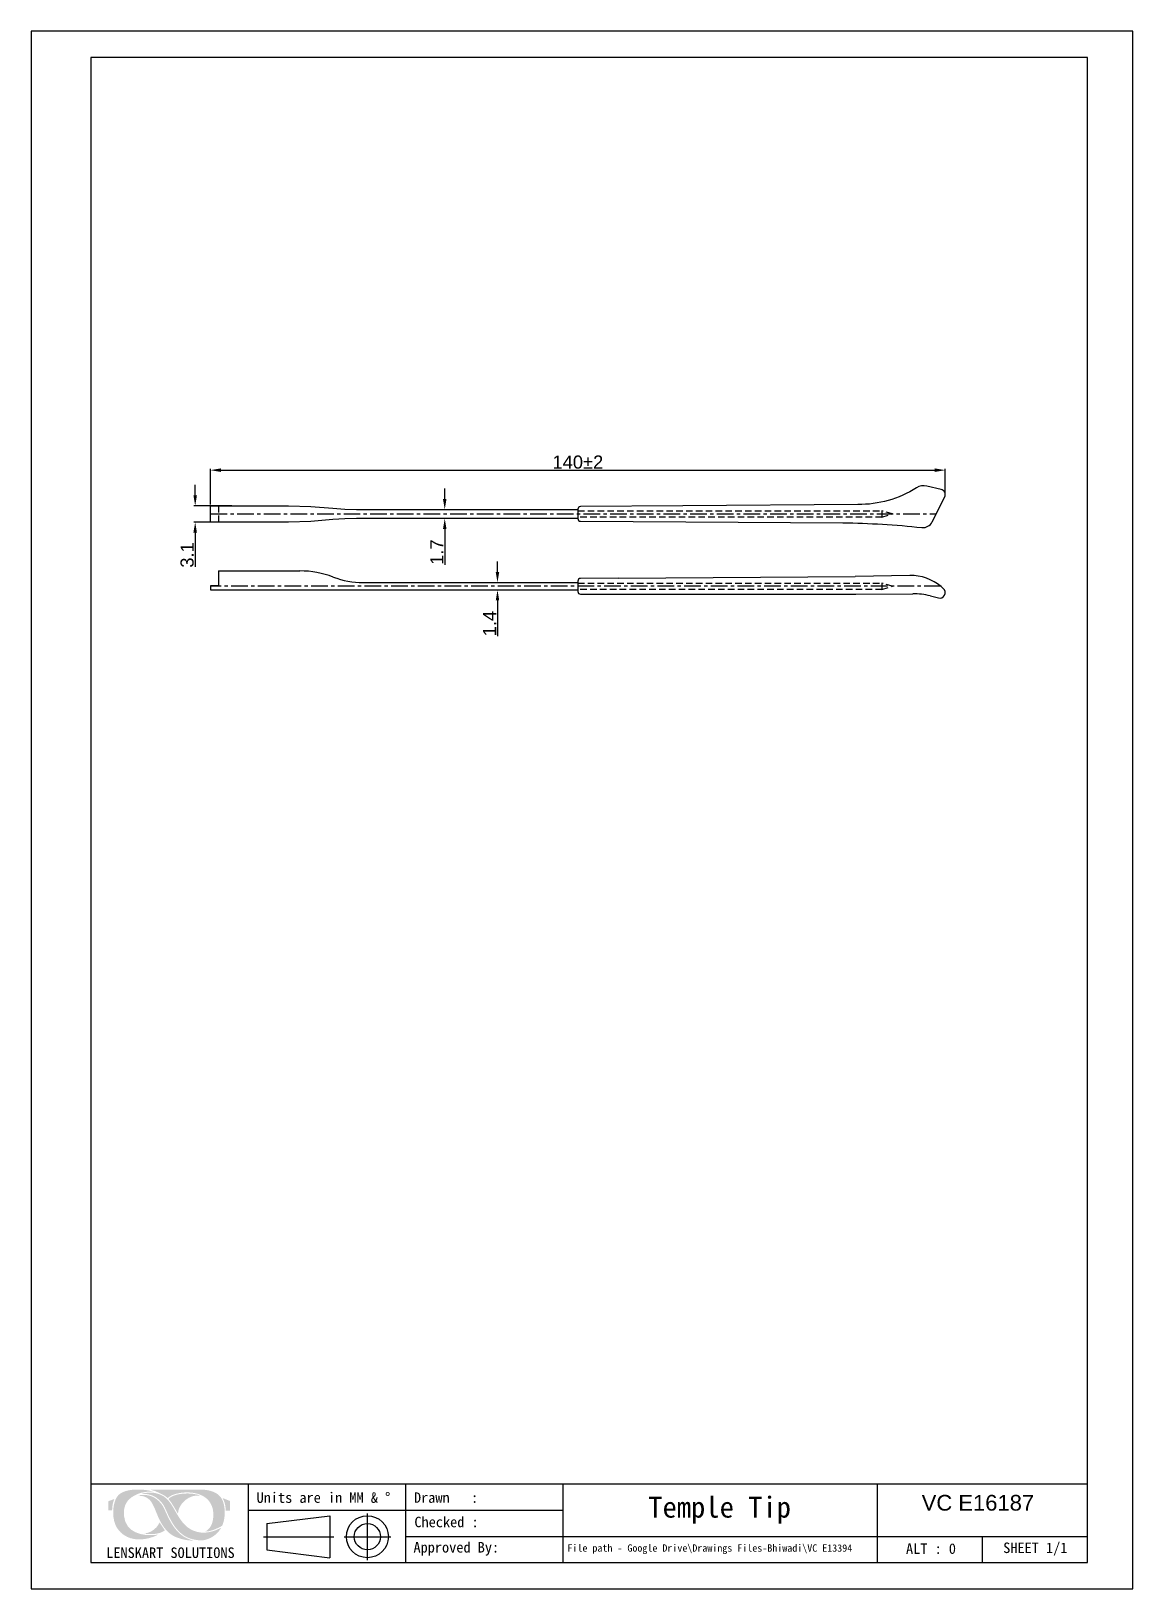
# Model space of a CAD drawing. Header units: inches. Extents: x 23 to 233, y -176 to 121.
import ezdxf

# ---------------------------------------------------------------- set-up
doc = ezdxf.new("R2010")
doc.units = ezdxf.units.IN
doc.header["$MEASUREMENT"] = 0
for name, pattern in [('CENTER', [50.8, 31.75, -6.35, 6.35, -6.35]), ('CENTER2', [28.575, 19.05, -3.175, 3.175, -3.175]), ('HIDDEN2', [0.1875, 0.125, -0.0625])]:
    doc.linetypes.add(name, pattern=pattern)
for name, color, linetype in [('Center Line', 2, 'CENTER2'), ('Dimension', 3, 'Continuous'), ('Hidden Line', 1, 'HIDDEN2'), ('图框-线条', 7, 'Continuous')]:
    doc.layers.add(name, color=color, linetype=linetype)
doc.layers.add('绘图层', color=7, linetype='Continuous', lineweight=15)
doc.styles.get("Standard").update_dxf_attribs({"font": 'arial.ttf'})
doc.styles.add('宋体', font='SimSun.ttf')
doc.dimstyles.new('Standard$0', dxfattribs={"dimtxt": 2.3, "dimasz": 2, "dimexe": 1, "dimexo": 1, "dimgap": 1, "dimtad": 1, "dimdec": 1, "dimzin": 0, "dimdsep": 46, "dimtxsty": 'Standard', "dimcen": 0, "dimclrd": 4, "dimclre": 4, "dimclrt": 4, "dimadec": 1, "dimazin": 0, "dimtfac": 1, "dimtdec": 1, "dimtofl": 0, "dimtmove": 0, "dimatfit": 0, "dimfxl": 1, "dimtfillclr": 256, "dimtolj": 1, "dimtzin": 0, "dimlwd": -1, "dimlwe": -1, "dimarcsym": 1})

# ---------------------------------------------------------------- blocks, each defined once
blk = doc.blocks.new('*D6')
at = {"layer": 'Defpoints', "color": 0, "transparency": 16777216}
for p in [(197.04, 37.5), (197.04, 32.85), (56.97, 30.71)]:
    blk.add_point(p, dxfattribs=at)
at = {"layer": 'Dimension', "color": 3, "transparency": 16777216}
for p, q in [((56.97, 30.96), (56.97, 37.75)), ((58.97, 37.5), (195.04, 37.5)), ((197.04, 33.1), (197.04, 37.75))]:
    blk.add_line(p, q, dxfattribs=at)
for points in [[(58.97, 37.84), (58.97, 37.17), (56.97, 37.5)], [(195.04, 37.84), (195.04, 37.17), (197.04, 37.5)]]:
    blk.add_solid(points, dxfattribs=at)
at = {"layer": 'Dimension', "transparency": 16777216, "insert": (127.01, 39.03), "char_height": 2.5, "attachment_point": 5}
blk.add_mtext('\\A1;140±2', dxfattribs=at)
blk = doc.blocks.new('*D7')
at = {"layer": 'Defpoints', "color": 0, "transparency": 16777216}
for p in [(101.64, 29.99), (101.64, 28.29), (101.64, 28.29)]:
    blk.add_point(p, dxfattribs=at)
at = {"layer": 'Dimension', "color": 3, "transparency": 16777216}
for p, q in [((101.64, 31.99), (101.64, 33.99)), ((101.64, 26.29), (101.64, 19.48))]:
    blk.add_line(p, q, dxfattribs=at)
for points in [[(101.3, 31.99), (101.97, 31.99), (101.64, 29.99)], [(101.3, 26.29), (101.97, 26.29), (101.64, 28.29)]]:
    blk.add_solid(points, dxfattribs=at)
at = {"layer": 'Dimension', "transparency": 16777216, "insert": (100.13, 21.88), "char_height": 2.5, "attachment_point": 5, "rotation": 90}
blk.add_mtext('\\A1;1.7', dxfattribs=at)
blk = doc.blocks.new('*D8')
at = {"layer": 'Defpoints', "color": 0, "transparency": 16777216}
for p in [(111.69, 16.08), (111.69, 14.66), (111.69, 14.66)]:
    blk.add_point(p, dxfattribs=at)
at = {"layer": 'Dimension', "color": 3, "transparency": 16777216}
for p, q in [((111.69, 18.08), (111.69, 20.08)), ((111.69, 12.66), (111.69, 5.85))]:
    blk.add_line(p, q, dxfattribs=at)
for points in [[(111.36, 18.08), (112.02, 18.08), (111.69, 16.08)], [(111.36, 12.66), (112.02, 12.66), (111.69, 14.66)]]:
    blk.add_solid(points, dxfattribs=at)
at = {"layer": 'Dimension', "transparency": 16777216, "insert": (110.19, 8.25), "char_height": 2.5, "attachment_point": 5, "rotation": 90}
blk.add_mtext('\\A1;1.4', dxfattribs=at)
blk = doc.blocks.new('*D9')
at = {"layer": 'Defpoints', "color": 0, "transparency": 16777216}
for p in [(61.32, 30.71), (54.07, 27.61), (61.32, 27.61)]:
    blk.add_point(p, dxfattribs=at)
at = {"layer": 'Dimension', "color": 3, "transparency": 16777216}
for p, q in [((54.07, 32.71), (54.07, 34.71)), ((61.07, 30.71), (53.82, 30.71)), ((61.07, 27.61), (53.82, 27.61)), ((54.07, 25.61), (54.07, 19.05))]:
    blk.add_line(p, q, dxfattribs=at)
for points in [[(53.73, 32.71), (54.4, 32.71), (54.07, 30.71)], [(53.73, 25.61), (54.4, 25.61), (54.07, 27.61)]]:
    blk.add_solid(points, dxfattribs=at)
at = {"layer": 'Dimension', "transparency": 16777216, "insert": (52.54, 21.33), "char_height": 2.5, "attachment_point": 5, "rotation": 90}
blk.add_mtext('\\A1;3.1', dxfattribs=at)

msp = doc.modelspace()

# ---------------------------------------------------------------- hatches: boundary and pattern name
at = {"layer": '图框-线条', "lineweight": 0, "ltscale": 0.1}
h = msp.add_hatch(color=252, dxfattribs=at)
edge = h.paths.add_edge_path()
edge.add_spline(control_points=[(37.5, -159.1), (37.5, -159.1), (37.5, -160.81), (37.5, -160.81), (37.5, -160.81), (37.5, -160.81), (38.22, -160.81), (38.22, -160.81), (38.22, -160.81), (38.27, -160.41), (38.27, -160.06), (38.35, -159.66), (38.35, -159.66), (38.42, -159.31), (38.53, -158.96), (38.65, -158.66), (38.65, -158.66), (38.65, -158.66), (37.5, -159.1), (37.5, -159.1)], knot_values=[0, 0, 0, 0, 0.166667, 0.166667, 0.166667, 0.166667, 0.333333, 0.333333, 0.333333, 0.333333, 0.5, 0.5, 0.5, 0.5, 0.666667, 0.666667, 0.666667, 0.666667, 1, 1, 1, 1], degree=3, periodic=0)
edge = h.paths.add_edge_path()
edge.add_spline(control_points=[(59.91, -160.89), (59.91, -160.89), (60.71, -160.89), (60.71, -160.89), (60.71, -160.89), (60.71, -160.89), (60.71, -159.04), (60.71, -159.04), (60.71, -159.04), (60.71, -159.04), (59.3, -158.48), (59.3, -158.48), (59.3, -158.48), (59.45, -158.84), (59.61, -159.1), (59.72, -159.54), (59.72, -159.54), (59.83, -160), (59.87, -160.4), (59.91, -160.89)], knot_values=[0, 0, 0, 0, 0.166667, 0.166667, 0.166667, 0.166667, 0.333333, 0.333333, 0.333333, 0.333333, 0.5, 0.5, 0.5, 0.5, 0.666667, 0.666667, 0.666667, 0.666667, 1, 1, 1, 1], degree=3, periodic=0)
edge = h.paths.add_edge_path(flags=17)
edge.add_spline(control_points=[(44.42, -165.23), (44.55, -165.34), (45.38, -165.35), (45.52, -165.36), (45.52, -165.36), (46.4, -165.38), (47.72, -165.17), (48.3, -164.61), (48.3, -164.61), (48.25, -164.53), (48.21, -164.5), (48.16, -164.43), (48.16, -164.43), (48.16, -164.43), (47.29, -163.14), (47.29, -163.14), (47.29, -163.14), (47.08, -163.4), (46.99, -163.9), (46.18, -164.51), (46.18, -164.51), (45.71, -164.88), (45.15, -165.13), (44.42, -165.23)], knot_values=[0, 0, 0, 0, 0.142857, 0.142857, 0.142857, 0.142857, 0.285714, 0.285714, 0.285714, 0.285714, 0.428571, 0.428571, 0.428571, 0.428571, 0.571429, 0.571429, 0.571429, 0.571429, 0.714286, 0.714286, 0.714286, 0.714286, 1, 1, 1, 1], degree=3, periodic=0)
edge = h.paths.add_edge_path(flags=17)
edge.add_spline(control_points=[(48.97, -158.65), (49.02, -158.74), (49.03, -158.73), (49.09, -158.8), (49.09, -158.8), (49.74, -159.54), (50.67, -161.33), (50.79, -161.46), (50.79, -161.46), (50.85, -159.96), (52.11, -158.65), (53.34, -158.22), (53.34, -158.22), (53.99, -157.99), (54.34, -157.98), (55.06, -158.05), (55.06, -158.05), (54.82, -157.85), (53.82, -157.69), (53.56, -157.66), (53.56, -157.66), (52.35, -157.52), (50.59, -157.64), (49.52, -158.24), (49.52, -158.24), (49.35, -158.34), (49.04, -158.53), (48.97, -158.65)], knot_values=[0, 0, 0, 0, 0.125, 0.125, 0.125, 0.125, 0.25, 0.25, 0.25, 0.25, 0.375, 0.375, 0.375, 0.375, 0.5, 0.5, 0.5, 0.5, 0.625, 0.625, 0.625, 0.625, 0.75, 0.75, 0.75, 0.75, 1, 1, 1, 1], degree=3, periodic=0)
edge = h.paths.add_edge_path()
edge.add_spline(control_points=[(48.39, -161.01), (47.98, -160.09), (47.86, -159.83), (47.22, -159.15), (47.22, -159.15), (46.34, -158.2), (45, -157.73), (43.67, -157.91), (43.67, -157.91), (43.58, -157.92), (43.51, -157.94), (43.42, -157.95), (43.42, -157.95), (43.42, -157.95), (43.19, -158.02), (43.19, -158.02), (43.19, -158.02), (43.96, -158.06), (44.56, -158.17), (45.06, -158.56), (45.06, -158.56), (45.57, -158.94), (45.76, -159.24), (46.09, -159.91), (46.09, -159.91), (46.62, -160.99), (46.98, -162.2), (47.57, -163.2), (47.57, -163.2), (48.2, -164.27), (48.81, -165.05), (49.87, -165.67), (49.87, -165.67), (50.73, -166.17), (52.52, -166.64), (53.71, -166.59), (53.71, -166.59), (53.58, -166.52), (53.39, -166.5), (53.23, -166.45), (53.23, -166.45), (51.02, -165.78), (49.74, -163.9), (48.77, -161.84), (48.77, -161.84), (48.64, -161.56), (48.52, -161.29), (48.39, -161.01)], knot_values=[0, 0, 0, 0, 0.076923, 0.076923, 0.076923, 0.076923, 0.153846, 0.153846, 0.153846, 0.153846, 0.230769, 0.230769, 0.230769, 0.230769, 0.307692, 0.307692, 0.307692, 0.307692, 0.384615, 0.384615, 0.384615, 0.384615, 0.461538, 0.461538, 0.461538, 0.461538, 0.538462, 0.538462, 0.538462, 0.538462, 0.615385, 0.615385, 0.615385, 0.615385, 0.692308, 0.692308, 0.692308, 0.692308, 0.769231, 0.769231, 0.769231, 0.769231, 0.846154, 0.846154, 0.846154, 0.846154, 1, 1, 1, 1], degree=3, periodic=0)
edge = h.paths.add_edge_path()
edge.add_spline(control_points=[(59.02, -164.15), (58.98, -164.16), (58.16, -164.55), (57.99, -164.61), (57.99, -164.61), (57.64, -164.75), (57.22, -164.88), (56.83, -164.95), (56.83, -164.95), (55.86, -165.14), (55.14, -165.14), (54.21, -164.86), (54.21, -164.86), (52.63, -164.4), (51.7, -163.29), (50.96, -162.13), (50.96, -162.13), (49.64, -160.08), (49.1, -158.09), (46.55, -157.55), (46.55, -157.55), (46.12, -157.45), (45.61, -157.42), (45.16, -157.45), (45.16, -157.45), (44.85, -157.48), (44.13, -157.55), (43.91, -157.68), (43.91, -157.68), (45.03, -157.66), (45.91, -157.87), (46.71, -158.44), (46.71, -158.44), (48.36, -159.63), (48.41, -160.87), (49.28, -162.41), (49.28, -162.41), (49.69, -163.15), (49.99, -163.73), (50.56, -164.4), (50.56, -164.4), (51.75, -165.79), (53.01, -166.4), (54.96, -166.55), (54.96, -166.55), (55.89, -166.61), (56.84, -166.2), (57.45, -165.81), (57.45, -165.81), (57.88, -165.54), (58.22, -165.21), (58.54, -164.84), (58.54, -164.84), (58.7, -164.65), (58.89, -164.36), (59.02, -164.15)], knot_values=[0, 0, 0, 0, 0.066667, 0.066667, 0.066667, 0.066667, 0.133333, 0.133333, 0.133333, 0.133333, 0.2, 0.2, 0.2, 0.2, 0.266667, 0.266667, 0.266667, 0.266667, 0.333333, 0.333333, 0.333333, 0.333333, 0.4, 0.4, 0.4, 0.4, 0.466667, 0.466667, 0.466667, 0.466667, 0.533333, 0.533333, 0.533333, 0.533333, 0.6, 0.6, 0.6, 0.6, 0.666667, 0.666667, 0.666667, 0.666667, 0.733333, 0.733333, 0.733333, 0.733333, 0.8, 0.8, 0.8, 0.8, 0.866667, 0.866667, 0.866667, 0.866667, 1, 1, 1, 1], degree=3, periodic=0)
edge = h.paths.add_edge_path()
edge.add_spline(control_points=[(48.82, -158.49), (49.38, -158.06), (49.54, -157.92), (50.36, -157.69), (50.36, -157.69), (52.23, -157.17), (54.64, -157.3), (56.11, -158.46), (56.11, -158.46), (56.91, -159.09), (57.57, -160.19), (57.53, -161.74), (57.53, -161.74), (57.5, -162.88), (57.22, -163.99), (56.32, -164.65), (56.32, -164.65), (56.26, -164.69), (56.01, -164.84), (55.95, -164.86), (55.95, -164.86), (56.84, -164.92), (58.24, -164.31), (58.97, -163.9), (58.97, -163.9), (59.25, -163.74), (59.22, -163.77), (59.34, -163.45), (59.34, -163.45), (59.8, -162.19), (59.82, -160.44), (59.39, -159.21), (59.39, -159.21), (59.2, -158.64), (58.98, -158.35), (58.62, -157.98), (58.62, -157.98), (57.86, -157.22), (56.35, -156.87), (55.25, -156.87), (55.25, -156.87), (52.03, -156.87), (48.72, -156.83), (45.52, -156.87), (45.52, -156.87), (45.75, -156.97), (46.16, -157.06), (46.43, -157.16), (46.43, -157.16), (46.7, -157.26), (47.89, -157.82), (48.12, -157.96), (48.12, -157.96), (48.44, -158.15), (48.76, -158.46), (48.82, -158.49)], knot_values=[0, 0, 0, 0, 0.066667, 0.066667, 0.066667, 0.066667, 0.133333, 0.133333, 0.133333, 0.133333, 0.2, 0.2, 0.2, 0.2, 0.266667, 0.266667, 0.266667, 0.266667, 0.333333, 0.333333, 0.333333, 0.333333, 0.4, 0.4, 0.4, 0.4, 0.466667, 0.466667, 0.466667, 0.466667, 0.533333, 0.533333, 0.533333, 0.533333, 0.6, 0.6, 0.6, 0.6, 0.666667, 0.666667, 0.666667, 0.666667, 0.733333, 0.733333, 0.733333, 0.733333, 0.8, 0.8, 0.8, 0.8, 0.866667, 0.866667, 0.866667, 0.866667, 1, 1, 1, 1], degree=3, periodic=0)
edge = h.paths.add_edge_path()
edge.add_spline(control_points=[(47.04, -165.45), (46.9, -165.44), (46.63, -165.5), (46.47, -165.51), (46.47, -165.51), (43.9, -165.75), (40.87, -165.08), (40.5, -161.93), (40.5, -161.93), (40.33, -160.47), (40.78, -159.14), (41.96, -158.33), (41.96, -158.33), (43.13, -157.53), (44.31, -157.21), (46.04, -157.26), (46.04, -157.26), (46.04, -157.26), (45.34, -157.07), (45.34, -157.07), (45.34, -157.07), (43.81, -156.74), (41.53, -156.73), (40.18, -157.4), (40.18, -157.4), (39.41, -157.78), (38.99, -158.34), (38.7, -159.29), (38.7, -159.29), (38.2, -160.92), (38.35, -163.41), (39.56, -164.69), (39.56, -164.69), (39.72, -164.86), (39.79, -164.97), (39.98, -165.12), (39.98, -165.12), (40.17, -165.27), (40.2, -165.33), (40.45, -165.5), (40.45, -165.5), (42.02, -166.61), (44.07, -166.55), (45.88, -165.94), (45.88, -165.94), (46.09, -165.87), (46.29, -165.79), (46.48, -165.71), (46.48, -165.71), (46.61, -165.66), (46.97, -165.46), (47.04, -165.45)], knot_values=[0, 0, 0, 0, 0.071429, 0.071429, 0.071429, 0.071429, 0.142857, 0.142857, 0.142857, 0.142857, 0.214286, 0.214286, 0.214286, 0.214286, 0.285714, 0.285714, 0.285714, 0.285714, 0.357143, 0.357143, 0.357143, 0.357143, 0.428571, 0.428571, 0.428571, 0.428571, 0.5, 0.5, 0.5, 0.5, 0.571429, 0.571429, 0.571429, 0.571429, 0.642857, 0.642857, 0.642857, 0.642857, 0.714286, 0.714286, 0.714286, 0.714286, 0.785714, 0.785714, 0.785714, 0.785714, 0.857143, 0.857143, 0.857143, 0.857143, 1, 1, 1, 1], degree=3, periodic=0)

# ---------------------------------------------------------------- linework, layer by layer
for p, q in [((224.15, 116.21), (34.15, 116.21)), ((34.15, 116.21), (34.15, -170.79)), ((224.15, -170.79), (224.15, 116.21)), ((58.5, 18.29), (58.5, 15.43)), ((58.5, 18.29), (74.04, 18.29)), ((56.97, 15.43), (56.97, 14.66)), ((58.5, 15.43), (56.97, 15.43)), ((86.08, 16.08), (127.01, 16.08)), ((127.01, 16.37), (127.01, 14.36)), ((134.78, 16.88), (127.51, 16.87)), ((134.78, 16.88), (179.89, 17.25)), ((190.29, 17.43), (179.89, 17.25)), ((196.67, 14.95), (196.24, 15.31)), ((56.97, 14.66), (127.01, 14.66)), ((127.52, 13.86), (134.79, 13.88)), ((134.79, 13.88), (179.97, 13.89)), ((179.97, 13.89), (190.88, 13.94)), ((194.2, 13.53), (195.73, 13.13)), ((34.15, -155.79), (224.15, -155.79)), ((64.15, -155.79), (64.15, -170.79)), ((94.15, -155.79), (94.15, -170.79)), ((124.15, -155.79), (124.15, -170.79)), ((184.15, -170.79), (184.15, -155.79)), ((64.15, -160.79), (124.15, -160.79)), ((67.74, -163.35), (79.74, -161.85)), ((79.74, -161.85), (79.74, -169.85)), ((86.89, -170.3), (86.89, -161.41)), ((67.08, -165.85), (80.47, -165.85)), ((67.74, -163.35), (67.74, -168.35)), ((82.45, -165.85), (91.34, -165.85)), ((94.15, -165.79), (224.15, -165.79)), ((204.15, -170.79), (204.15, -165.79)), ((67.74, -168.35), (79.74, -169.85)), ((34.15, -170.79), (224.15, -170.79))]:
    msp.add_line(p, q)
msp.add_lwpolyline([(22.8, -175.79), (232.8, -175.79), (232.8, 121.21), (22.8, 121.21)], close=True)
msp.add_lwpolyline([(146.99, 30.71), (127.51, 30.56, 0.411988), (127.01, 30.06), (127.01, 28.26, 0.41248), (127.51, 27.76), (147.58, 27.64), (177.53, 27.47, -0.023831), (192.57, 26.56, 0.314492), (194.58, 27.66), (196.94, 32.41, 0.48417), (196.27, 33.83), (193.52, 34.46, 0.201145), (191.54, 34.13, -0.146323), (180.37, 30.96)], format="xyb", close=True)
msp.add_lwpolyline([(127.01, 28.29), (84.84, 28.29), (82.6, 28.25), (80.32, 28.08), (76.08, 27.74), (71.88, 27.61), (56.97, 27.61), (56.97, 30.71), (71.88, 30.71), (76.08, 30.58), (80.32, 30.24), (82.6, 30.07), (84.84, 29.99), (127.01, 29.99)])
for radius in [4, 2.5]:
    msp.add_circle((86.89, -165.85), radius)
for centre, radius, start, end in [((74.04, 0.44), 17.85, 69.175, 90), ((86.08, 32.08), 16, 249.175, 270), ((127.51, 16.37), 0.5, 90.0985, 180.191), ((190.44, 8.43), 9, 49.8995, 90.9974), ((195.99, 14.15), 1.05, 255.515, 49.8995), ((127.51, 14.36), 0.5, 180.191, 270.0849), ((190.94, 0.94), 13, 75.515, 90.3047)]:
    msp.add_arc(centre, radius, start, end)
at = {"layer": 'Center Line', "linetype": 'CENTER', "ltscale": 0.1}
for p, q in [((56.97, 29.16), (195.33, 29.16)), ((196.18, 15.37), (56.97, 15.37))]:
    msp.add_line(p, q, dxfattribs=at)
at = {"layer": 'Hidden Line', "ltscale": 10}
for points in [[(58.5, 30.71), (58.5, 27.61)], [(127.01, 29.74), (184.98, 29.74)], [(184.98, 28.54), (127.01, 28.54)], [(127.01, 15.94), (184.98, 15.94)], [(184.98, 14.75), (127.01, 14.75)]]:
    msp.add_lwpolyline(points, dxfattribs=at)
for points in [[(184.98, 29.74), (184.98, 28.54), (187.01, 29.16)], [(184.98, 15.94), (184.98, 14.75), (187.01, 15.37)]]:
    msp.add_lwpolyline(points, close=True, dxfattribs=at)

# ---------------------------------------------------------------- texts
at = {"insert": (203.27, -159.4), "char_height": 3, "width": 34.3483, "attachment_point": 5}
msp.add_mtext('VC E16187', dxfattribs=at)
at = {"layer": '绘图层', "color": 7, "linetype": 'ByBlock', "lineweight": 9, "attachment_point": 5, "style": '宋体'}
for s, insert, char_height, width in [('\\pxql;{\\fNSimSun|b0|i0|c0|p49;Units are in MM & %%D}', (81.04, -158.41), 2, 30.5443), ('\\pxql;{\\fNSimSun|b0|i0|c0|p49;Drawn   : }', (111.04, -158.41), 2, 30.5443), ('{\\fNSimSun|b0|i0|c0|p49;Temple Tip}', (154.03, -160.79), 4, 58.2869), ('\\pxql;{\\fNSimSun|b0|i0|c0|p49;Checked : }', (107.3, -163.06), 2, 22.9015), ('{\\fSimSun|b0|i0|c134|p2;LENSKART SOLUTIONS}', (49.35, -168.92), 2, 58.9745), ('\\pxql;{\\fNSimSun|b0|i0|c0|p49;Approved By:}', (107.13, -168.16), 2, 22.9015), ('\\pxql;{\\fNSimSun|b0|i0|c0|p49;File path - Google Drive\\\\Drawings Files-Bhiwadi\\\\VC E13394}', (169.97, -168.24), 1.4, 89.89), ('{\\fNSimSun|b0|i0|c0|p49;ALT : 0}', (194.32, -168.14), 2, 17.2791), ('{\\fNSimSun|b0|i0|c0|p49;SHEET 1/1}', (214.21, -168.21), 2, 17.2791)]:
    msp.add_mtext(s, dxfattribs=dict(at, insert=insert, char_height=char_height, width=width))

# ---------------------------------------------------------------- dimensions: what is measured, and where the dimension line sits
at = {"layer": 'Dimension'}
dim = msp.add_linear_dim(base=(197.04, 37.5), p1=(56.97, 30.71), p2=(197.04, 32.85), dimstyle='Standard$0', override={"dimtxt": 2.5, "dimexe": 0.25, "dimexo": 0.25, "dimgap": 0.25, "dimtad": 1, "dimtih": 0, "dimtoh": 0, "dimdec": 0, "dimclrd": 3, "dimclre": 3, "dimclrt": 256, "dimadec": 2, "dimtol": 1, "dimtp": 2, "dimtm": 2, "dimtdec": 0, "dimatfit": 3}, dxfattribs=at)
dim.commit()
dim.dimension.update_dxf_attribs({"geometry": '*D6', "text_midpoint": (127.01, 39.03)})
for base, p1, p2, override, picture, middle in [((54.07, 27.61), (61.32, 30.71), (61.32, 27.61), {"dimtxt": 2.5, "dimexe": 0.25, "dimexo": 0.25, "dimgap": 0.25, "dimtad": 3, "dimclrd": 3, "dimclre": 3, "dimclrt": 256, "dimadec": 2, "dimtp": 1, "dimtm": 1, "dimtdec": 0, "dimatfit": 3}, '*D9', (52.54, 21.33)), ((101.64, 28.29), (101.64, 29.99), (101.64, 28.29), {"dimtxt": 2.5, "dimexe": 0.25, "dimexo": 0.25, "dimgap": 0.25, "dimtad": 3, "dimclrd": 3, "dimclre": 3, "dimclrt": 256, "dimadec": 2, "dimtp": 1, "dimtm": 1, "dimtdec": 0, "dimatfit": 3}, '*D7', (100.13, 21.88)), ((111.69, 14.66), (111.69, 16.08), (111.69, 14.66), {"dimtxt": 2.5, "dimexe": 0.25, "dimexo": 0.25, "dimgap": 0.25, "dimclrd": 3, "dimclre": 3, "dimclrt": 256, "dimadec": 2, "dimtp": 1, "dimtm": 1, "dimtdec": 0, "dimatfit": 3}, '*D8', (110.19, 8.25))]:
    dim = msp.add_linear_dim(base=base, p1=p1, p2=p2, angle=90, dimstyle='Standard$0', override=override, dxfattribs=at)
    dim.commit()
    dim.dimension.update_dxf_attribs({"geometry": picture, "text_midpoint": middle})

doc.saveas('drawing.dxf')
